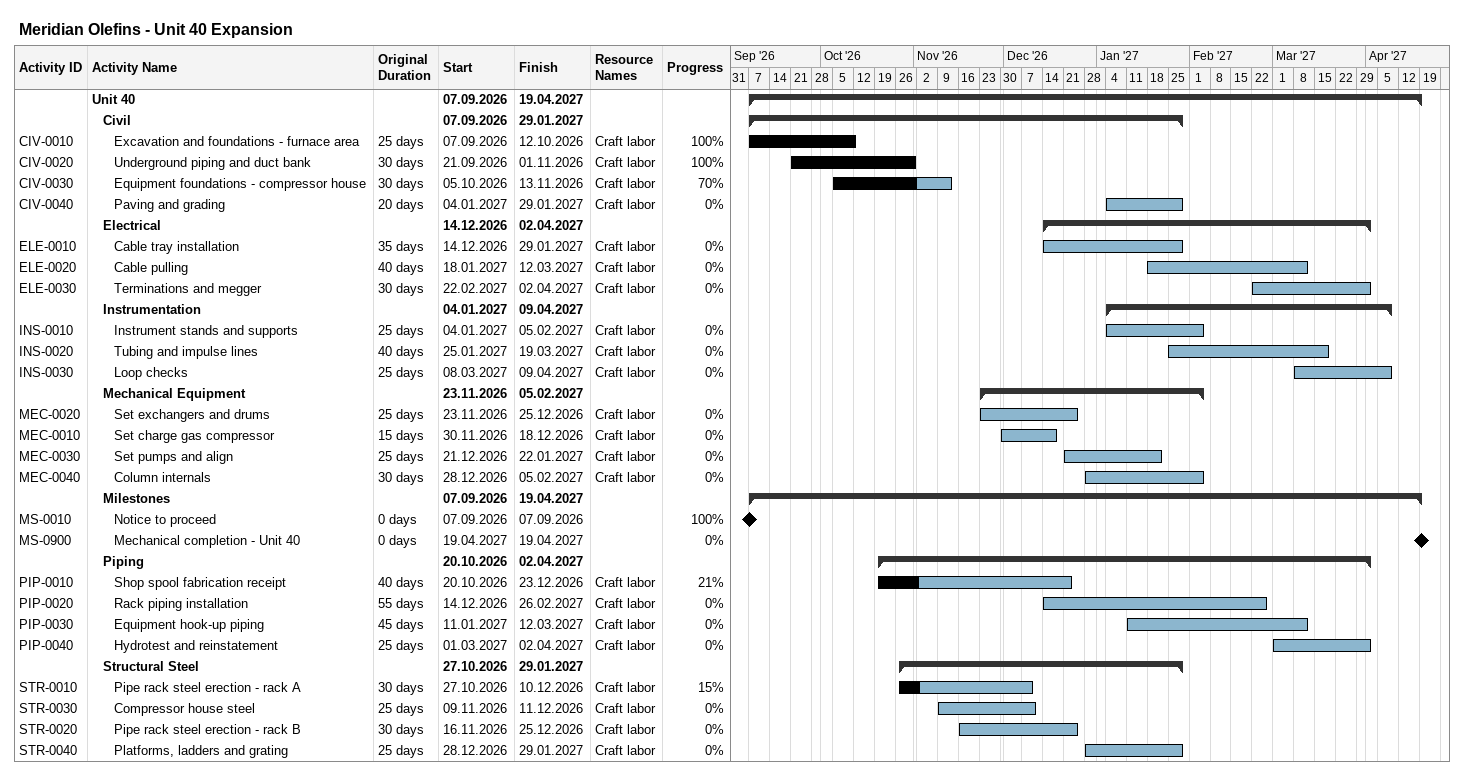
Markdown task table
Meridian Olefins - Unit 40 Expansion

| ID | Level | Task | Original duration | Start | Finish | Resources | % complete |
|---|---|---|---|---|---|---|---|
|  | 1 | **Unit 40** |  | 2026-09-07 | 2027-04-19 |  |  |
|  | 2 | **Civil** |  | 2026-09-07 | 2027-01-29 |  |  |
| CIV-0010 | 3 | Excavation and foundations - furnace area | 25d | 2026-09-07 | 2026-10-12 | Craft labor | 100 |
| CIV-0020 | 3 | Underground piping and duct bank | 30d | 2026-09-21 | 2026-11-01 | Craft labor | 100 |
| CIV-0030 | 3 | Equipment foundations - compressor house | 30d | 2026-10-05 | 2026-11-13 | Craft labor | 70 |
| CIV-0040 | 3 | Paving and grading | 20d | 2027-01-04 | 2027-01-29 | Craft labor | 0 |
|  | 2 | **Electrical** |  | 2026-12-14 | 2027-04-02 |  |  |
| ELE-0010 | 3 | Cable tray installation | 35d | 2026-12-14 | 2027-01-29 | Craft labor | 0 |
| ELE-0020 | 3 | Cable pulling | 40d | 2027-01-18 | 2027-03-12 | Craft labor | 0 |
| ELE-0030 | 3 | Terminations and megger | 30d | 2027-02-22 | 2027-04-02 | Craft labor | 0 |
|  | 2 | **Instrumentation** |  | 2027-01-04 | 2027-04-09 |  |  |
| INS-0010 | 3 | Instrument stands and supports | 25d | 2027-01-04 | 2027-02-05 | Craft labor | 0 |
| INS-0020 | 3 | Tubing and impulse lines | 40d | 2027-01-25 | 2027-03-19 | Craft labor | 0 |
| INS-0030 | 3 | Loop checks | 25d | 2027-03-08 | 2027-04-09 | Craft labor | 0 |
|  | 2 | **Mechanical Equipment** |  | 2026-11-23 | 2027-02-05 |  |  |
| MEC-0020 | 3 | Set exchangers and drums | 25d | 2026-11-23 | 2026-12-25 | Craft labor | 0 |
| MEC-0010 | 3 | Set charge gas compressor | 15d | 2026-11-30 | 2026-12-18 | Craft labor | 0 |
| MEC-0030 | 3 | Set pumps and align | 25d | 2026-12-21 | 2027-01-22 | Craft labor | 0 |
| MEC-0040 | 3 | Column internals | 30d | 2026-12-28 | 2027-02-05 | Craft labor | 0 |
|  | 2 | **Milestones** |  | 2026-09-07 | 2027-04-19 |  |  |
| MS-0010 | 3 | Notice to proceed | 0d | 2026-09-07 | 2026-09-07 |  | 100 |
| MS-0900 | 3 | Mechanical completion - Unit 40 | 0d | 2027-04-19 | 2027-04-19 |  | 0 |
|  | 2 | **Piping** |  | 2026-10-20 | 2027-04-02 |  |  |
| PIP-0010 | 3 | Shop spool fabrication receipt | 40d | 2026-10-20 | 2026-12-23 | Craft labor | 21 |
| PIP-0020 | 3 | Rack piping installation | 55d | 2026-12-14 | 2027-02-26 | Craft labor | 0 |
| PIP-0030 | 3 | Equipment hook-up piping | 45d | 2027-01-11 | 2027-03-12 | Craft labor | 0 |
| PIP-0040 | 3 | Hydrotest and reinstatement | 25d | 2027-03-01 | 2027-04-02 | Craft labor | 0 |
|  | 2 | **Structural Steel** |  | 2026-10-27 | 2027-01-29 |  |  |
| STR-0010 | 3 | Pipe rack steel erection - rack A | 30d | 2026-10-27 | 2026-12-10 | Craft labor | 15 |
| STR-0030 | 3 | Compressor house steel | 25d | 2026-11-09 | 2026-12-11 | Craft labor | 0 |
| STR-0020 | 3 | Pipe rack steel erection - rack B | 30d | 2026-11-16 | 2026-12-25 | Craft labor | 0 |
| STR-0040 | 3 | Platforms, ladders and grating | 25d | 2026-12-28 | 2027-01-29 | Craft labor | 0 |
